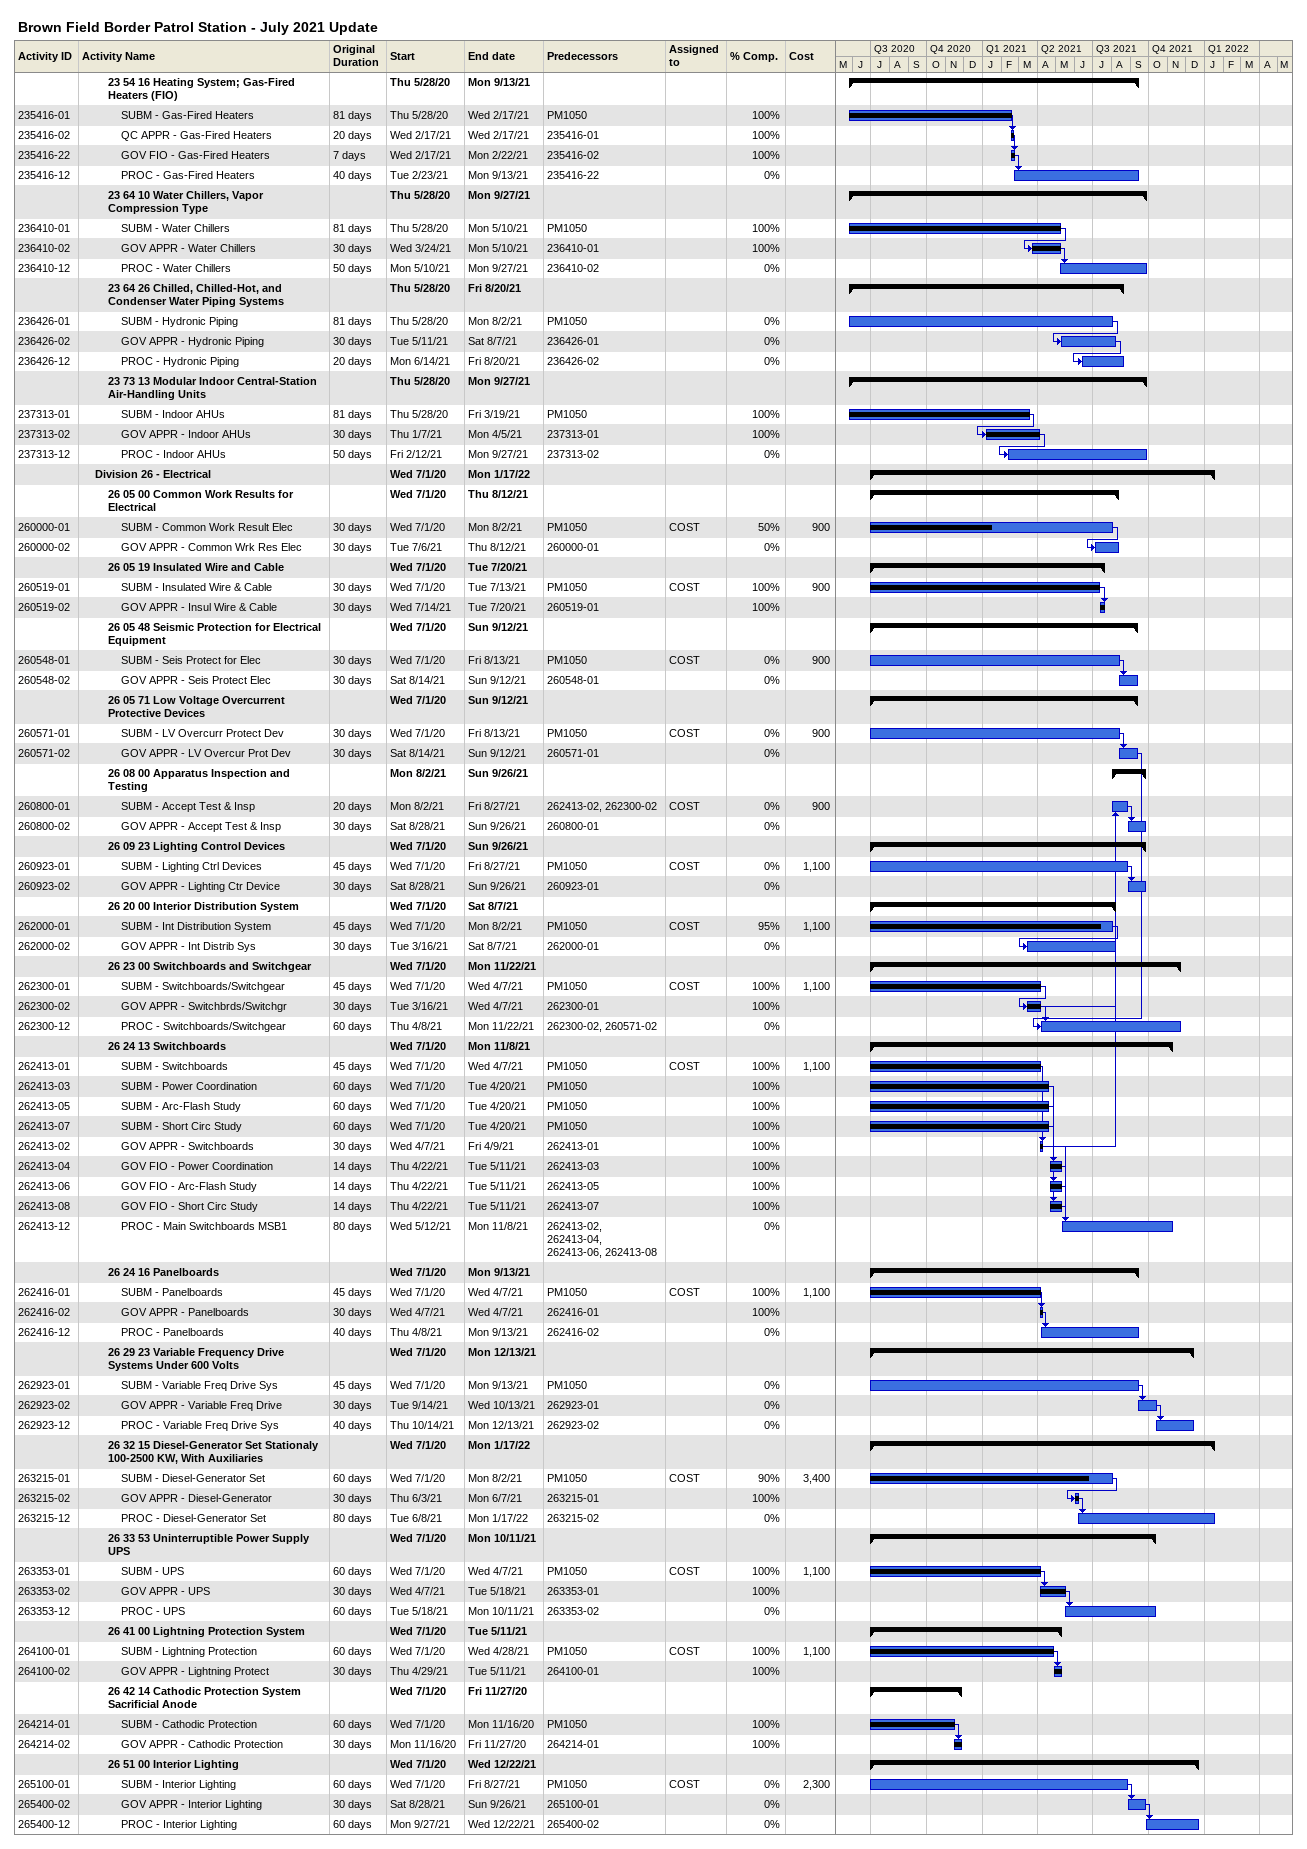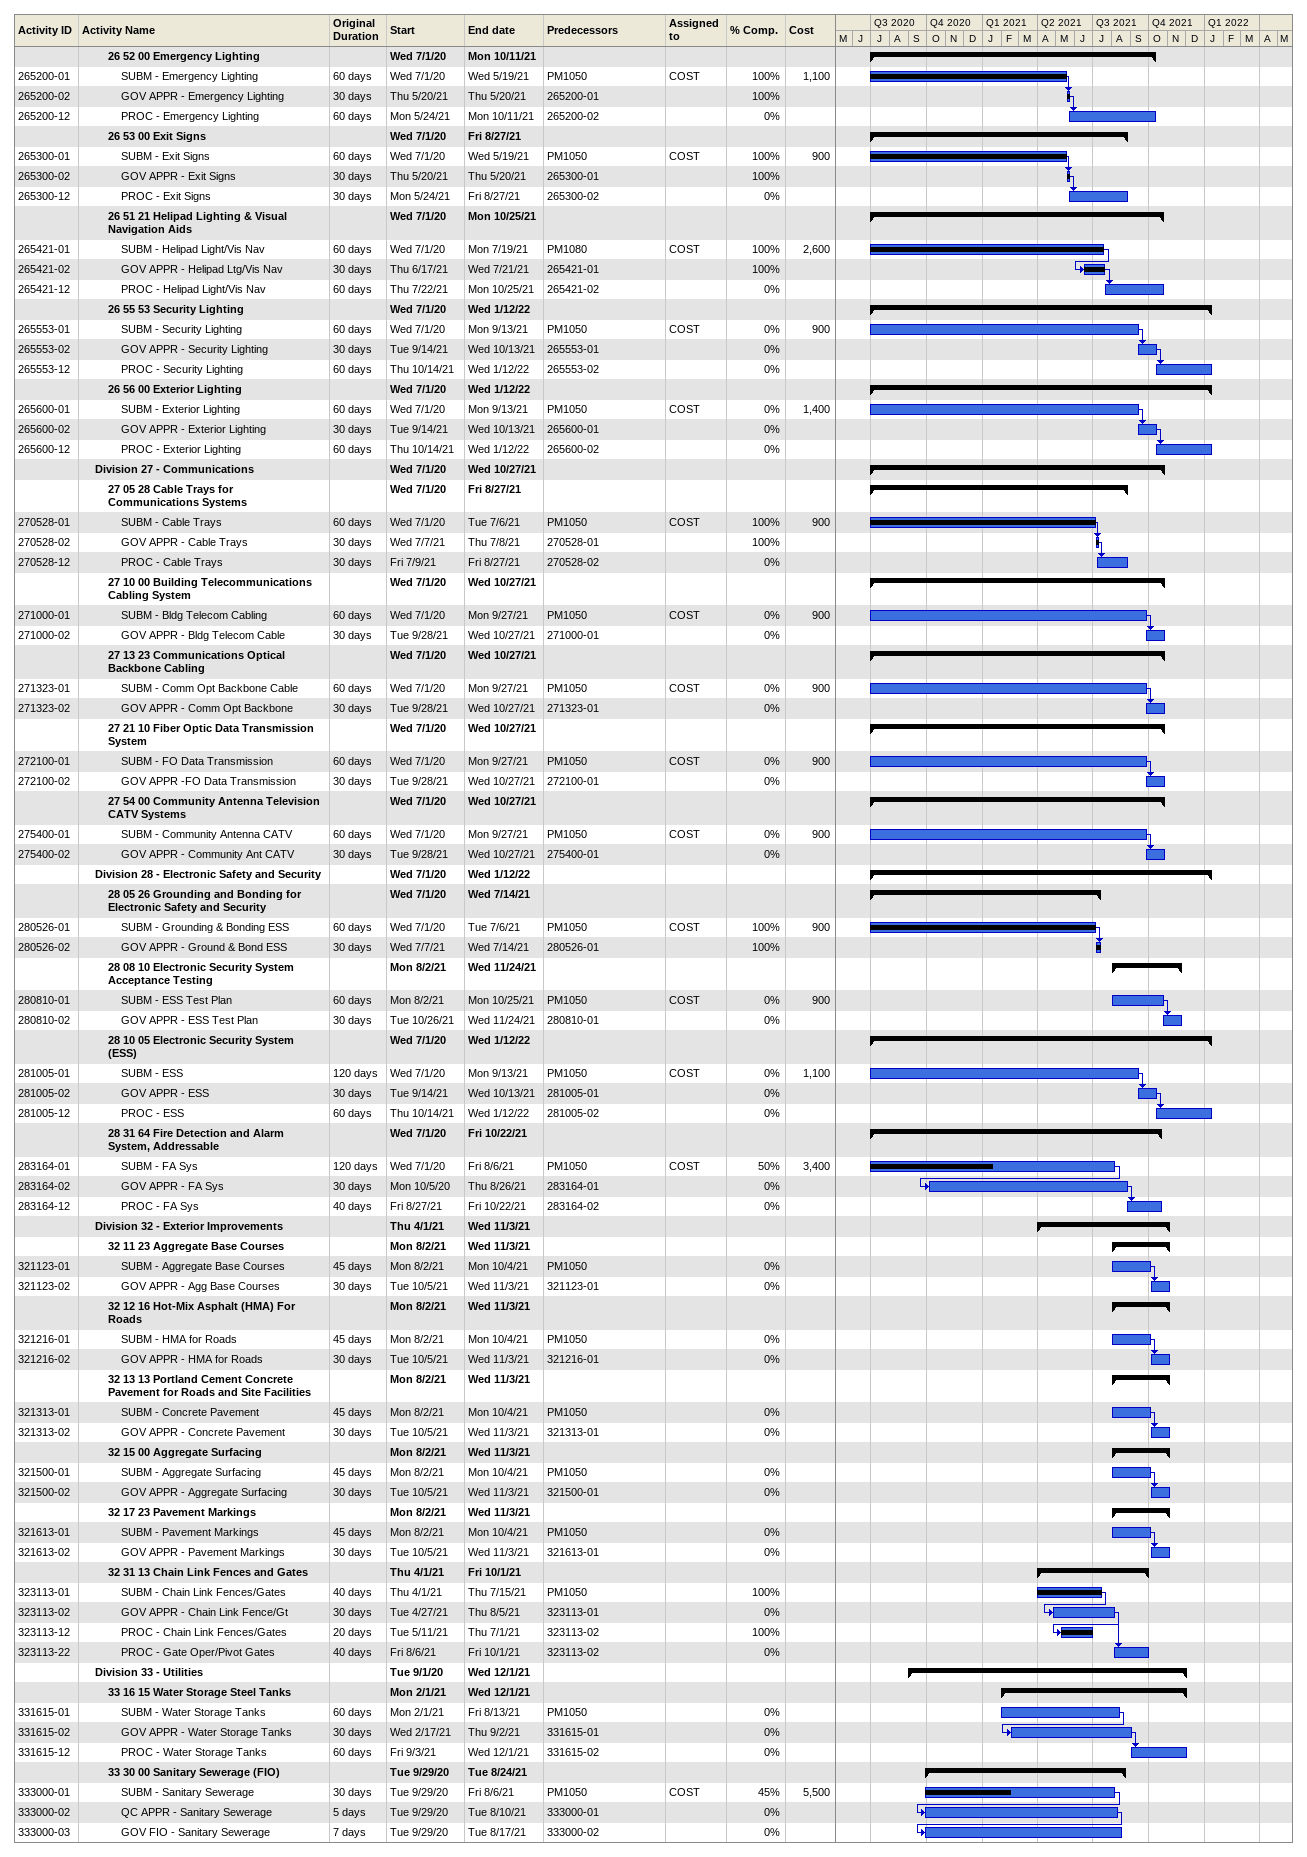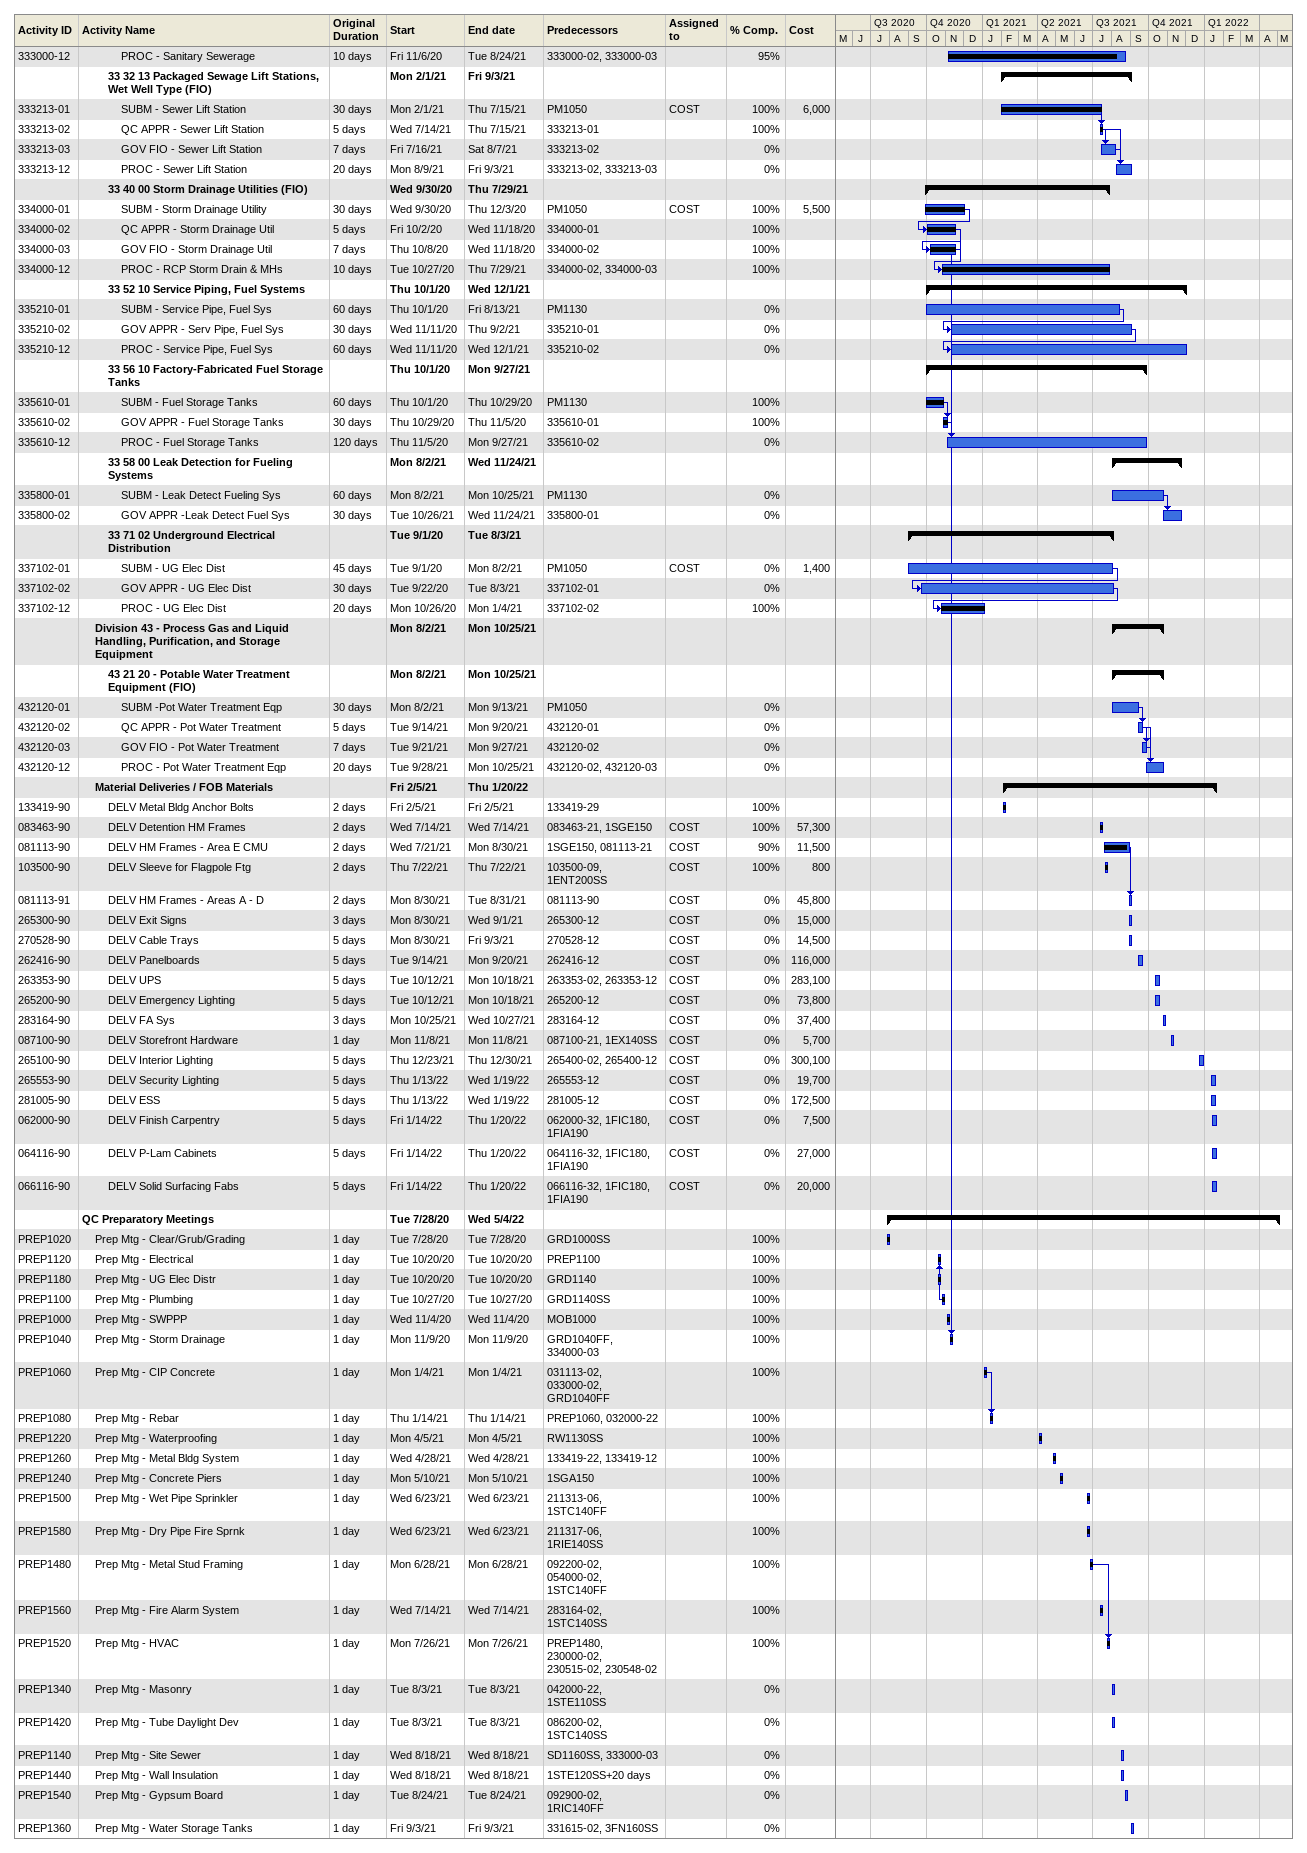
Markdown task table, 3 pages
Brown Field Border Patrol Station - July 2021 Update

| ID | Level | Task | Original duration | Start | Finish | Predecessors | Resources | % complete | Cost |
|---|---|---|---|---|---|---|---|---|---|
|  | 3 | **23 54 16 Heating System; Gas-Fired Heaters (FIO)** |  | 2020-05-28 | 2021-09-13 |  |  |  |  |
| 235416-01 | 4 | SUBM - Gas-Fired Heaters | 81d | 2020-05-28 | 2021-02-17 | PM1050 |  | 100 |  |
| 235416-02 | 4 | QC APPR - Gas-Fired Heaters | 20d | 2021-02-17 | 2021-02-17 | 235416-01 |  | 100 |  |
| 235416-22 | 4 | GOV FIO - Gas-Fired Heaters | 7d | 2021-02-17 | 2021-02-22 | 235416-02 |  | 100 |  |
| 235416-12 | 4 | PROC - Gas-Fired Heaters | 40d | 2021-02-23 | 2021-09-13 | 235416-22 |  | 0 |  |
|  | 3 | **23 64 10 Water Chillers, Vapor Compression Type** |  | 2020-05-28 | 2021-09-27 |  |  |  |  |
| 236410-01 | 4 | SUBM - Water Chillers | 81d | 2020-05-28 | 2021-05-10 | PM1050 |  | 100 |  |
| 236410-02 | 4 | GOV APPR - Water Chillers | 30d | 2021-03-24 | 2021-05-10 | 236410-01 |  | 100 |  |
| 236410-12 | 4 | PROC - Water Chillers | 50d | 2021-05-10 | 2021-09-27 | 236410-02 |  | 0 |  |
|  | 3 | **23 64 26 Chilled, Chilled-Hot, and Condenser Water Piping Systems** |  | 2020-05-28 | 2021-08-20 |  |  |  |  |
| 236426-01 | 4 | SUBM - Hydronic Piping | 81d | 2020-05-28 | 2021-08-02 | PM1050 |  | 0 |  |
| 236426-02 | 4 | GOV APPR - Hydronic Piping | 30d | 2021-05-11 | 2021-08-07 | 236426-01 |  | 0 |  |
| 236426-12 | 4 | PROC - Hydronic Piping | 20d | 2021-06-14 | 2021-08-20 | 236426-02 |  | 0 |  |
|  | 3 | **23 73 13 Modular Indoor Central-Station Air-Handling Units** |  | 2020-05-28 | 2021-09-27 |  |  |  |  |
| 237313-01 | 4 | SUBM - Indoor AHUs | 81d | 2020-05-28 | 2021-03-19 | PM1050 |  | 100 |  |
| 237313-02 | 4 | GOV APPR - Indoor AHUs | 30d | 2021-01-07 | 2021-04-05 | 237313-01 |  | 100 |  |
| 237313-12 | 4 | PROC - Indoor AHUs | 50d | 2021-02-12 | 2021-09-27 | 237313-02 |  | 0 |  |
|  | 2 | **Division 26 - Electrical** |  | 2020-07-01 | 2022-01-17 |  |  |  |  |
|  | 3 | **26 05 00 Common Work Results for Electrical** |  | 2020-07-01 | 2021-08-12 |  |  |  |  |
| 260000-01 | 4 | SUBM - Common Work Result Elec | 30d | 2020-07-01 | 2021-08-02 | PM1050 | COST | 50 | 900 |
| 260000-02 | 4 | GOV APPR - Common Wrk Res Elec | 30d | 2021-07-06 | 2021-08-12 | 260000-01 |  | 0 |  |
|  | 3 | **26 05 19 Insulated Wire and Cable** |  | 2020-07-01 | 2021-07-20 |  |  |  |  |
| 260519-01 | 4 | SUBM - Insulated Wire & Cable | 30d | 2020-07-01 | 2021-07-13 | PM1050 | COST | 100 | 900 |
| 260519-02 | 4 | GOV APPR - Insul Wire & Cable | 30d | 2021-07-14 | 2021-07-20 | 260519-01 |  | 100 |  |
|  | 3 | **26 05 48 Seismic Protection for Electrical Equipment** |  | 2020-07-01 | 2021-09-12 |  |  |  |  |
| 260548-01 | 4 | SUBM - Seis Protect for Elec | 30d | 2020-07-01 | 2021-08-13 | PM1050 | COST | 0 | 900 |
| 260548-02 | 4 | GOV APPR - Seis Protect Elec | 30d | 2021-08-14 | 2021-09-12 | 260548-01 |  | 0 |  |
|  | 3 | **26 05 71 Low Voltage Overcurrent Protective Devices** |  | 2020-07-01 | 2021-09-12 |  |  |  |  |
| 260571-01 | 4 | SUBM - LV Overcurr Protect Dev | 30d | 2020-07-01 | 2021-08-13 | PM1050 | COST | 0 | 900 |
| 260571-02 | 4 | GOV APPR - LV Overcur Prot Dev | 30d | 2021-08-14 | 2021-09-12 | 260571-01 |  | 0 |  |
|  | 3 | **26 08 00 Apparatus Inspection and Testing** |  | 2021-08-02 | 2021-09-26 |  |  |  |  |
| 260800-01 | 4 | SUBM - Accept Test & Insp | 20d | 2021-08-02 | 2021-08-27 | 262413-02, 262300-02 | COST | 0 | 900 |
| 260800-02 | 4 | GOV APPR - Accept Test & Insp | 30d | 2021-08-28 | 2021-09-26 | 260800-01 |  | 0 |  |
|  | 3 | **26 09 23 Lighting Control Devices** |  | 2020-07-01 | 2021-09-26 |  |  |  |  |
| 260923-01 | 4 | SUBM - Lighting Ctrl Devices | 45d | 2020-07-01 | 2021-08-27 | PM1050 | COST | 0 | 1100 |
| 260923-02 | 4 | GOV APPR - Lighting Ctr Device | 30d | 2021-08-28 | 2021-09-26 | 260923-01 |  | 0 |  |
|  | 3 | **26 20 00 Interior Distribution System** |  | 2020-07-01 | 2021-08-07 |  |  |  |  |
| 262000-01 | 4 | SUBM - Int Distribution System | 45d | 2020-07-01 | 2021-08-02 | PM1050 | COST | 95 | 1100 |
| 262000-02 | 4 | GOV APPR - Int Distrib Sys | 30d | 2021-03-16 | 2021-08-07 | 262000-01 |  | 0 |  |
|  | 3 | **26 23 00 Switchboards and Switchgear** |  | 2020-07-01 | 2021-11-22 |  |  |  |  |
| 262300-01 | 4 | SUBM - Switchboards/Switchgear | 45d | 2020-07-01 | 2021-04-07 | PM1050 | COST | 100 | 1100 |
| 262300-02 | 4 | GOV APPR - Switchbrds/Switchgr | 30d | 2021-03-16 | 2021-04-07 | 262300-01 |  | 100 |  |
| 262300-12 | 4 | PROC - Switchboards/Switchgear | 60d | 2021-04-08 | 2021-11-22 | 262300-02, 260571-02 |  | 0 |  |
|  | 3 | **26 24 13 Switchboards** |  | 2020-07-01 | 2021-11-08 |  |  |  |  |
| 262413-01 | 4 | SUBM - Switchboards | 45d | 2020-07-01 | 2021-04-07 | PM1050 | COST | 100 | 1100 |
| 262413-03 | 4 | SUBM - Power Coordination | 60d | 2020-07-01 | 2021-04-20 | PM1050 |  | 100 |  |
| 262413-05 | 4 | SUBM - Arc-Flash Study | 60d | 2020-07-01 | 2021-04-20 | PM1050 |  | 100 |  |
| 262413-07 | 4 | SUBM - Short Circ Study | 60d | 2020-07-01 | 2021-04-20 | PM1050 |  | 100 |  |
| 262413-02 | 4 | GOV APPR - Switchboards | 30d | 2021-04-07 | 2021-04-09 | 262413-01 |  | 100 |  |
| 262413-04 | 4 | GOV FIO - Power Coordination | 14d | 2021-04-22 | 2021-05-11 | 262413-03 |  | 100 |  |
| 262413-06 | 4 | GOV FIO - Arc-Flash Study | 14d | 2021-04-22 | 2021-05-11 | 262413-05 |  | 100 |  |
| 262413-08 | 4 | GOV FIO - Short Circ Study | 14d | 2021-04-22 | 2021-05-11 | 262413-07 |  | 100 |  |
| 262413-12 | 4 | PROC - Main Switchboards MSB1 | 80d | 2021-05-12 | 2021-11-08 | 262413-02, 262413-04, 262413-06, 262413-08 |  | 0 |  |
|  | 3 | **26 24 16 Panelboards** |  | 2020-07-01 | 2021-09-13 |  |  |  |  |
| 262416-01 | 4 | SUBM - Panelboards | 45d | 2020-07-01 | 2021-04-07 | PM1050 | COST | 100 | 1100 |
| 262416-02 | 4 | GOV APPR - Panelboards | 30d | 2021-04-07 | 2021-04-07 | 262416-01 |  | 100 |  |
| 262416-12 | 4 | PROC - Panelboards | 40d | 2021-04-08 | 2021-09-13 | 262416-02 |  | 0 |  |
|  | 3 | **26 29 23 Variable Frequency Drive Systems Under 600 Volts** |  | 2020-07-01 | 2021-12-13 |  |  |  |  |
| 262923-01 | 4 | SUBM - Variable Freq Drive Sys | 45d | 2020-07-01 | 2021-09-13 | PM1050 |  | 0 |  |
| 262923-02 | 4 | GOV APPR - Variable Freq Drive | 30d | 2021-09-14 | 2021-10-13 | 262923-01 |  | 0 |  |
| 262923-12 | 4 | PROC - Variable Freq Drive Sys | 40d | 2021-10-14 | 2021-12-13 | 262923-02 |  | 0 |  |
|  | 3 | **26 32 15 Diesel-Generator Set Stationaly 100-2500 KW, With Auxiliaries** |  | 2020-07-01 | 2022-01-17 |  |  |  |  |
| 263215-01 | 4 | SUBM - Diesel-Generator Set | 60d | 2020-07-01 | 2021-08-02 | PM1050 | COST | 90 | 3400 |
| 263215-02 | 4 | GOV APPR - Diesel-Generator | 30d | 2021-06-03 | 2021-06-07 | 263215-01 |  | 100 |  |
| 263215-12 | 4 | PROC - Diesel-Generator Set | 80d | 2021-06-08 | 2022-01-17 | 263215-02 |  | 0 |  |
|  | 3 | **26 33 53 Uninterruptible Power Supply UPS** |  | 2020-07-01 | 2021-10-11 |  |  |  |  |
| 263353-01 | 4 | SUBM - UPS | 60d | 2020-07-01 | 2021-04-07 | PM1050 | COST | 100 | 1100 |
| 263353-02 | 4 | GOV APPR - UPS | 30d | 2021-04-07 | 2021-05-18 | 263353-01 |  | 100 |  |
| 263353-12 | 4 | PROC - UPS | 60d | 2021-05-18 | 2021-10-11 | 263353-02 |  | 0 |  |
|  | 3 | **26 41 00 Lightning Protection System** |  | 2020-07-01 | 2021-05-11 |  |  |  |  |
| 264100-01 | 4 | SUBM - Lightning Protection | 60d | 2020-07-01 | 2021-04-28 | PM1050 | COST | 100 | 1100 |
| 264100-02 | 4 | GOV APPR - Lightning Protect | 30d | 2021-04-29 | 2021-05-11 | 264100-01 |  | 100 |  |
|  | 3 | **26 42 14 Cathodic Protection System Sacrificial Anode** |  | 2020-07-01 | 2020-11-27 |  |  |  |  |
| 264214-01 | 4 | SUBM - Cathodic Protection | 60d | 2020-07-01 | 2020-11-16 | PM1050 |  | 100 |  |
| 264214-02 | 4 | GOV APPR - Cathodic Protection | 30d | 2020-11-16 | 2020-11-27 | 264214-01 |  | 100 |  |
|  | 3 | **26 51 00 Interior Lighting** |  | 2020-07-01 | 2021-12-22 |  |  |  |  |
| 265100-01 | 4 | SUBM - Interior Lighting | 60d | 2020-07-01 | 2021-08-27 | PM1050 | COST | 0 | 2300 |
| 265400-02 | 4 | GOV APPR - Interior Lighting | 30d | 2021-08-28 | 2021-09-26 | 265100-01 |  | 0 |  |
| 265400-12 | 4 | PROC - Interior Lighting | 60d | 2021-09-27 | 2021-12-22 | 265400-02 |  | 0 |  |
|  | 3 | **26 52 00 Emergency Lighting** |  | 2020-07-01 | 2021-10-11 |  |  |  |  |
| 265200-01 | 4 | SUBM - Emergency Lighting | 60d | 2020-07-01 | 2021-05-19 | PM1050 | COST | 100 | 1100 |
| 265200-02 | 4 | GOV APPR - Emergency Lighting | 30d | 2021-05-20 | 2021-05-20 | 265200-01 |  | 100 |  |
| 265200-12 | 4 | PROC - Emergency Lighting | 60d | 2021-05-24 | 2021-10-11 | 265200-02 |  | 0 |  |
|  | 3 | **26 53 00 Exit Signs** |  | 2020-07-01 | 2021-08-27 |  |  |  |  |
| 265300-01 | 4 | SUBM - Exit Signs | 60d | 2020-07-01 | 2021-05-19 | PM1050 | COST | 100 | 900 |
| 265300-02 | 4 | GOV APPR - Exit Signs | 30d | 2021-05-20 | 2021-05-20 | 265300-01 |  | 100 |  |
| 265300-12 | 4 | PROC - Exit Signs | 30d | 2021-05-24 | 2021-08-27 | 265300-02 |  | 0 |  |
|  | 3 | **26 51 21 Helipad Lighting & Visual Navigation Aids** |  | 2020-07-01 | 2021-10-25 |  |  |  |  |
| 265421-01 | 4 | SUBM - Helipad Light/Vis Nav | 60d | 2020-07-01 | 2021-07-19 | PM1080 | COST | 100 | 2600 |
| 265421-02 | 4 | GOV APPR - Helipad Ltg/Vis Nav | 30d | 2021-06-17 | 2021-07-21 | 265421-01 |  | 100 |  |
| 265421-12 | 4 | PROC - Helipad Light/Vis Nav | 60d | 2021-07-22 | 2021-10-25 | 265421-02 |  | 0 |  |
|  | 3 | **26 55 53 Security Lighting** |  | 2020-07-01 | 2022-01-12 |  |  |  |  |
| 265553-01 | 4 | SUBM - Security Lighting | 60d | 2020-07-01 | 2021-09-13 | PM1050 | COST | 0 | 900 |
| 265553-02 | 4 | GOV APPR - Security Lighting | 30d | 2021-09-14 | 2021-10-13 | 265553-01 |  | 0 |  |
| 265553-12 | 4 | PROC - Security Lighting | 60d | 2021-10-14 | 2022-01-12 | 265553-02 |  | 0 |  |
|  | 3 | **26 56 00 Exterior Lighting** |  | 2020-07-01 | 2022-01-12 |  |  |  |  |
| 265600-01 | 4 | SUBM - Exterior Lighting | 60d | 2020-07-01 | 2021-09-13 | PM1050 | COST | 0 | 1400 |
| 265600-02 | 4 | GOV APPR - Exterior Lighting | 30d | 2021-09-14 | 2021-10-13 | 265600-01 |  | 0 |  |
| 265600-12 | 4 | PROC - Exterior Lighting | 60d | 2021-10-14 | 2022-01-12 | 265600-02 |  | 0 |  |
|  | 2 | **Division 27 - Communications** |  | 2020-07-01 | 2021-10-27 |  |  |  |  |
|  | 3 | **27 05 28 Cable Trays for Communications Systems** |  | 2020-07-01 | 2021-08-27 |  |  |  |  |
| 270528-01 | 4 | SUBM - Cable Trays | 60d | 2020-07-01 | 2021-07-06 | PM1050 | COST | 100 | 900 |
| 270528-02 | 4 | GOV APPR - Cable Trays | 30d | 2021-07-07 | 2021-07-08 | 270528-01 |  | 100 |  |
| 270528-12 | 4 | PROC - Cable Trays | 30d | 2021-07-09 | 2021-08-27 | 270528-02 |  | 0 |  |
|  | 3 | **27 10 00 Building Telecommunications Cabling System** |  | 2020-07-01 | 2021-10-27 |  |  |  |  |
| 271000-01 | 4 | SUBM - Bldg Telecom Cabling | 60d | 2020-07-01 | 2021-09-27 | PM1050 | COST | 0 | 900 |
| 271000-02 | 4 | GOV APPR - Bldg Telecom Cable | 30d | 2021-09-28 | 2021-10-27 | 271000-01 |  | 0 |  |
|  | 3 | **27 13 23 Communications Optical Backbone Cabling** |  | 2020-07-01 | 2021-10-27 |  |  |  |  |
| 271323-01 | 4 | SUBM - Comm Opt Backbone Cable | 60d | 2020-07-01 | 2021-09-27 | PM1050 | COST | 0 | 900 |
| 271323-02 | 4 | GOV APPR - Comm Opt Backbone | 30d | 2021-09-28 | 2021-10-27 | 271323-01 |  | 0 |  |
|  | 3 | **27 21 10 Fiber Optic Data Transmission System** |  | 2020-07-01 | 2021-10-27 |  |  |  |  |
| 272100-01 | 4 | SUBM - FO Data Transmission | 60d | 2020-07-01 | 2021-09-27 | PM1050 | COST | 0 | 900 |
| 272100-02 | 4 | GOV APPR -FO Data Transmission | 30d | 2021-09-28 | 2021-10-27 | 272100-01 |  | 0 |  |
|  | 3 | **27 54 00 Community Antenna Television CATV Systems** |  | 2020-07-01 | 2021-10-27 |  |  |  |  |
| 275400-01 | 4 | SUBM - Community Antenna CATV | 60d | 2020-07-01 | 2021-09-27 | PM1050 | COST | 0 | 900 |
| 275400-02 | 4 | GOV APPR - Community Ant CATV | 30d | 2021-09-28 | 2021-10-27 | 275400-01 |  | 0 |  |
|  | 2 | **Division 28 - Electronic Safety and Security** |  | 2020-07-01 | 2022-01-12 |  |  |  |  |
|  | 3 | **28 05 26 Grounding and Bonding for Electronic Safety and Security** |  | 2020-07-01 | 2021-07-14 |  |  |  |  |
| 280526-01 | 4 | SUBM - Grounding & Bonding ESS | 60d | 2020-07-01 | 2021-07-06 | PM1050 | COST | 100 | 900 |
| 280526-02 | 4 | GOV APPR - Ground & Bond ESS | 30d | 2021-07-07 | 2021-07-14 | 280526-01 |  | 100 |  |
|  | 3 | **28 08 10 Electronic Security System Acceptance Testing** |  | 2021-08-02 | 2021-11-24 |  |  |  |  |
| 280810-01 | 4 | SUBM - ESS Test Plan | 60d | 2021-08-02 | 2021-10-25 | PM1050 | COST | 0 | 900 |
| 280810-02 | 4 | GOV APPR - ESS Test Plan | 30d | 2021-10-26 | 2021-11-24 | 280810-01 |  | 0 |  |
|  | 3 | **28 10 05 Electronic Security System (ESS)** |  | 2020-07-01 | 2022-01-12 |  |  |  |  |
| 281005-01 | 4 | SUBM - ESS | 120d | 2020-07-01 | 2021-09-13 | PM1050 | COST | 0 | 1100 |
| 281005-02 | 4 | GOV APPR - ESS | 30d | 2021-09-14 | 2021-10-13 | 281005-01 |  | 0 |  |
| 281005-12 | 4 | PROC - ESS | 60d | 2021-10-14 | 2022-01-12 | 281005-02 |  | 0 |  |
|  | 3 | **28 31 64 Fire Detection and Alarm System, Addressable** |  | 2020-07-01 | 2021-10-22 |  |  |  |  |
| 283164-01 | 4 | SUBM - FA Sys | 120d | 2020-07-01 | 2021-08-06 | PM1050 | COST | 50 | 3400 |
| 283164-02 | 4 | GOV APPR - FA Sys | 30d | 2020-10-05 | 2021-08-26 | 283164-01 |  | 0 |  |
| 283164-12 | 4 | PROC - FA Sys | 40d | 2021-08-27 | 2021-10-22 | 283164-02 |  | 0 |  |
|  | 2 | **Division 32 - Exterior Improvements** |  | 2021-04-01 | 2021-11-03 |  |  |  |  |
|  | 3 | **32 11 23 Aggregate Base Courses** |  | 2021-08-02 | 2021-11-03 |  |  |  |  |
| 321123-01 | 4 | SUBM - Aggregate Base Courses | 45d | 2021-08-02 | 2021-10-04 | PM1050 |  | 0 |  |
| 321123-02 | 4 | GOV APPR - Agg Base Courses | 30d | 2021-10-05 | 2021-11-03 | 321123-01 |  | 0 |  |
|  | 3 | **32 12 16 Hot-Mix Asphalt (HMA) For Roads** |  | 2021-08-02 | 2021-11-03 |  |  |  |  |
| 321216-01 | 4 | SUBM - HMA for Roads | 45d | 2021-08-02 | 2021-10-04 | PM1050 |  | 0 |  |
| 321216-02 | 4 | GOV APPR - HMA for Roads | 30d | 2021-10-05 | 2021-11-03 | 321216-01 |  | 0 |  |
|  | 3 | **32 13 13 Portland Cement Concrete Pavement for Roads and Site Facilities** |  | 2021-08-02 | 2021-11-03 |  |  |  |  |
| 321313-01 | 4 | SUBM - Concrete Pavement | 45d | 2021-08-02 | 2021-10-04 | PM1050 |  | 0 |  |
| 321313-02 | 4 | GOV APPR - Concrete Pavement | 30d | 2021-10-05 | 2021-11-03 | 321313-01 |  | 0 |  |
|  | 3 | **32 15 00 Aggregate Surfacing** |  | 2021-08-02 | 2021-11-03 |  |  |  |  |
| 321500-01 | 4 | SUBM - Aggregate Surfacing | 45d | 2021-08-02 | 2021-10-04 | PM1050 |  | 0 |  |
| 321500-02 | 4 | GOV APPR - Aggregate Surfacing | 30d | 2021-10-05 | 2021-11-03 | 321500-01 |  | 0 |  |
|  | 3 | **32 17 23 Pavement Markings** |  | 2021-08-02 | 2021-11-03 |  |  |  |  |
| 321613-01 | 4 | SUBM - Pavement Markings | 45d | 2021-08-02 | 2021-10-04 | PM1050 |  | 0 |  |
| 321613-02 | 4 | GOV APPR - Pavement Markings | 30d | 2021-10-05 | 2021-11-03 | 321613-01 |  | 0 |  |
|  | 3 | **32 31 13 Chain Link Fences and Gates** |  | 2021-04-01 | 2021-10-01 |  |  |  |  |
| 323113-01 | 4 | SUBM - Chain Link Fences/Gates | 40d | 2021-04-01 | 2021-07-15 | PM1050 |  | 100 |  |
| 323113-02 | 4 | GOV APPR - Chain Link Fence/Gt | 30d | 2021-04-27 | 2021-08-05 | 323113-01 |  | 0 |  |
| 323113-12 | 4 | PROC - Chain Link Fences/Gates | 20d | 2021-05-11 | 2021-07-01 | 323113-02 |  | 100 |  |
| 323113-22 | 4 | PROC - Gate Oper/Pivot Gates | 40d | 2021-08-06 | 2021-10-01 | 323113-02 |  | 0 |  |
|  | 2 | **Division 33 - Utilities** |  | 2020-09-01 | 2021-12-01 |  |  |  |  |
|  | 3 | **33 16 15 Water Storage Steel Tanks** |  | 2021-02-01 | 2021-12-01 |  |  |  |  |
| 331615-01 | 4 | SUBM - Water Storage Tanks | 60d | 2021-02-01 | 2021-08-13 | PM1050 |  | 0 |  |
| 331615-02 | 4 | GOV APPR - Water Storage Tanks | 30d | 2021-02-17 | 2021-09-02 | 331615-01 |  | 0 |  |
| 331615-12 | 4 | PROC - Water Storage Tanks | 60d | 2021-09-03 | 2021-12-01 | 331615-02 |  | 0 |  |
|  | 3 | **33 30 00 Sanitary Sewerage (FIO)** |  | 2020-09-29 | 2021-08-24 |  |  |  |  |
| 333000-01 | 4 | SUBM - Sanitary Sewerage | 30d | 2020-09-29 | 2021-08-06 | PM1050 | COST | 45 | 5500 |
| 333000-02 | 4 | QC APPR - Sanitary Sewerage | 5d | 2020-09-29 | 2021-08-10 | 333000-01 |  | 0 |  |
| 333000-03 | 4 | GOV FIO - Sanitary Sewerage | 7d | 2020-09-29 | 2021-08-17 | 333000-02 |  | 0 |  |
| 333000-12 | 4 | PROC - Sanitary Sewerage | 10d | 2020-11-06 | 2021-08-24 | 333000-02, 333000-03 |  | 95 |  |
|  | 3 | **33 32 13 Packaged Sewage Lift Stations, Wet Well Type (FIO)** |  | 2021-02-01 | 2021-09-03 |  |  |  |  |
| 333213-01 | 4 | SUBM - Sewer Lift Station | 30d | 2021-02-01 | 2021-07-15 | PM1050 | COST | 100 | 6000 |
| 333213-02 | 4 | QC APPR - Sewer Lift Station | 5d | 2021-07-14 | 2021-07-15 | 333213-01 |  | 100 |  |
| 333213-03 | 4 | GOV FIO - Sewer Lift Station | 7d | 2021-07-16 | 2021-08-07 | 333213-02 |  | 0 |  |
| 333213-12 | 4 | PROC - Sewer Lift Station | 20d | 2021-08-09 | 2021-09-03 | 333213-02, 333213-03 |  | 0 |  |
|  | 3 | **33 40 00 Storm Drainage Utilities (FIO)** |  | 2020-09-30 | 2021-07-29 |  |  |  |  |
| 334000-01 | 4 | SUBM - Storm Drainage Utility | 30d | 2020-09-30 | 2020-12-03 | PM1050 | COST | 100 | 5500 |
| 334000-02 | 4 | QC APPR - Storm Drainage Util | 5d | 2020-10-02 | 2020-11-18 | 334000-01 |  | 100 |  |
| 334000-03 | 4 | GOV FIO - Storm Drainage Util | 7d | 2020-10-08 | 2020-11-18 | 334000-02 |  | 100 |  |
| 334000-12 | 4 | PROC - RCP Storm Drain & MHs | 10d | 2020-10-27 | 2021-07-29 | 334000-02, 334000-03 |  | 100 |  |
|  | 3 | **33 52 10 Service Piping, Fuel Systems** |  | 2020-10-01 | 2021-12-01 |  |  |  |  |
| 335210-01 | 4 | SUBM - Service Pipe, Fuel Sys | 60d | 2020-10-01 | 2021-08-13 | PM1130 |  | 0 |  |
| 335210-02 | 4 | GOV APPR - Serv Pipe, Fuel Sys | 30d | 2020-11-11 | 2021-09-02 | 335210-01 |  | 0 |  |
| 335210-12 | 4 | PROC - Service Pipe, Fuel Sys | 60d | 2020-11-11 | 2021-12-01 | 335210-02 |  | 0 |  |
|  | 3 | **33 56 10 Factory-Fabricated Fuel Storage Tanks** |  | 2020-10-01 | 2021-09-27 |  |  |  |  |
| 335610-01 | 4 | SUBM - Fuel Storage Tanks | 60d | 2020-10-01 | 2020-10-29 | PM1130 |  | 100 |  |
| 335610-02 | 4 | GOV APPR - Fuel Storage Tanks | 30d | 2020-10-29 | 2020-11-05 | 335610-01 |  | 100 |  |
| 335610-12 | 4 | PROC - Fuel Storage Tanks | 120d | 2020-11-05 | 2021-09-27 | 335610-02 |  | 0 |  |
|  | 3 | **33 58 00 Leak Detection for Fueling Systems** |  | 2021-08-02 | 2021-11-24 |  |  |  |  |
| 335800-01 | 4 | SUBM - Leak Detect Fueling Sys | 60d | 2021-08-02 | 2021-10-25 | PM1130 |  | 0 |  |
| 335800-02 | 4 | GOV APPR -Leak Detect Fuel Sys | 30d | 2021-10-26 | 2021-11-24 | 335800-01 |  | 0 |  |
|  | 3 | **33 71 02 Underground Electrical Distribution** |  | 2020-09-01 | 2021-08-03 |  |  |  |  |
| 337102-01 | 4 | SUBM - UG Elec Dist | 45d | 2020-09-01 | 2021-08-02 | PM1050 | COST | 0 | 1400 |
| 337102-02 | 4 | GOV APPR - UG Elec Dist | 30d | 2020-09-22 | 2021-08-03 | 337102-01 |  | 0 |  |
| 337102-12 | 4 | PROC - UG Elec Dist | 20d | 2020-10-26 | 2021-01-04 | 337102-02 |  | 100 |  |
|  | 2 | **Division 43 - Process Gas and Liquid Handling, Purification, and Storage Equipment** |  | 2021-08-02 | 2021-10-25 |  |  |  |  |
|  | 3 | **43 21 20 - Potable Water Treatment Equipment (FIO)** |  | 2021-08-02 | 2021-10-25 |  |  |  |  |
| 432120-01 | 4 | SUBM -Pot Water Treatment Eqp | 30d | 2021-08-02 | 2021-09-13 | PM1050 |  | 0 |  |
| 432120-02 | 4 | QC APPR - Pot Water Treatment | 5d | 2021-09-14 | 2021-09-20 | 432120-01 |  | 0 |  |
| 432120-03 | 4 | GOV FIO - Pot Water Treatment | 7d | 2021-09-21 | 2021-09-27 | 432120-02 |  | 0 |  |
| 432120-12 | 4 | PROC - Pot Water Treatment Eqp | 20d | 2021-09-28 | 2021-10-25 | 432120-02, 432120-03 |  | 0 |  |
|  | 2 | **Material Deliveries / FOB Materials** |  | 2021-02-05 | 2022-01-20 |  |  |  |  |
| 133419-90 | 3 | DELV Metal Bldg Anchor Bolts | 2d | 2021-02-05 | 2021-02-05 | 133419-29 |  | 100 |  |
| 083463-90 | 3 | DELV Detention HM Frames | 2d | 2021-07-14 | 2021-07-14 | 083463-21, 1SGE150 | COST | 100 | 57300 |
| 081113-90 | 3 | DELV HM Frames - Area E CMU | 2d | 2021-07-21 | 2021-08-30 | 1SGE150, 081113-21 | COST | 90 | 11500 |
| 103500-90 | 3 | DELV Sleeve for Flagpole Ftg | 2d | 2021-07-22 | 2021-07-22 | 103500-09, 1ENT200SS | COST | 100 | 800 |
| 081113-91 | 3 | DELV HM Frames - Areas A - D | 2d | 2021-08-30 | 2021-08-31 | 081113-90 | COST | 0 | 45800 |
| 265300-90 | 3 | DELV Exit Signs | 3d | 2021-08-30 | 2021-09-01 | 265300-12 | COST | 0 | 15000 |
| 270528-90 | 3 | DELV Cable Trays | 5d | 2021-08-30 | 2021-09-03 | 270528-12 | COST | 0 | 14500 |
| 262416-90 | 3 | DELV Panelboards | 5d | 2021-09-14 | 2021-09-20 | 262416-12 | COST | 0 | 116000 |
| 263353-90 | 3 | DELV UPS | 5d | 2021-10-12 | 2021-10-18 | 263353-02, 263353-12 | COST | 0 | 283100 |
| 265200-90 | 3 | DELV Emergency Lighting | 5d | 2021-10-12 | 2021-10-18 | 265200-12 | COST | 0 | 73800 |
| 283164-90 | 3 | DELV FA Sys | 3d | 2021-10-25 | 2021-10-27 | 283164-12 | COST | 0 | 37400 |
| 087100-90 | 3 | DELV Storefront Hardware | 1d | 2021-11-08 | 2021-11-08 | 087100-21, 1EX140SS | COST | 0 | 5700 |
| 265100-90 | 3 | DELV Interior Lighting | 5d | 2021-12-23 | 2021-12-30 | 265400-02, 265400-12 | COST | 0 | 300100 |
| 265553-90 | 3 | DELV Security Lighting | 5d | 2022-01-13 | 2022-01-19 | 265553-12 | COST | 0 | 19700 |
| 281005-90 | 3 | DELV ESS | 5d | 2022-01-13 | 2022-01-19 | 281005-12 | COST | 0 | 172500 |
| 062000-90 | 3 | DELV Finish Carpentry | 5d | 2022-01-14 | 2022-01-20 | 062000-32, 1FIC180, 1FIA190 | COST | 0 | 7500 |
| 064116-90 | 3 | DELV P-Lam Cabinets | 5d | 2022-01-14 | 2022-01-20 | 064116-32, 1FIC180, 1FIA190 | COST | 0 | 27000 |
| 066116-90 | 3 | DELV Solid Surfacing Fabs | 5d | 2022-01-14 | 2022-01-20 | 066116-32, 1FIC180, 1FIA190 | COST | 0 | 20000 |
|  | 1 | **QC Preparatory Meetings** |  | 2020-07-28 | 2022-05-04 |  |  |  |  |
| PREP1020 | 2 | Prep Mtg - Clear/Grub/Grading | 1d | 2020-07-28 | 2020-07-28 | GRD1000SS |  | 100 |  |
| PREP1120 | 2 | Prep Mtg - Electrical | 1d | 2020-10-20 | 2020-10-20 | PREP1100 |  | 100 |  |
| PREP1180 | 2 | Prep Mtg - UG Elec Distr | 1d | 2020-10-20 | 2020-10-20 | GRD1140 |  | 100 |  |
| PREP1100 | 2 | Prep Mtg - Plumbing | 1d | 2020-10-27 | 2020-10-27 | GRD1140SS |  | 100 |  |
| PREP1000 | 2 | Prep Mtg - SWPPP | 1d | 2020-11-04 | 2020-11-04 | MOB1000 |  | 100 |  |
| PREP1040 | 2 | Prep Mtg - Storm Drainage | 1d | 2020-11-09 | 2020-11-09 | GRD1040FF, 334000-03 |  | 100 |  |
| PREP1060 | 2 | Prep Mtg - CIP Concrete | 1d | 2021-01-04 | 2021-01-04 | 031113-02, 033000-02, GRD1040FF |  | 100 |  |
| PREP1080 | 2 | Prep Mtg - Rebar | 1d | 2021-01-14 | 2021-01-14 | PREP1060, 032000-22 |  | 100 |  |
| PREP1220 | 2 | Prep Mtg - Waterproofing | 1d | 2021-04-05 | 2021-04-05 | RW1130SS |  | 100 |  |
| PREP1260 | 2 | Prep Mtg - Metal Bldg System | 1d | 2021-04-28 | 2021-04-28 | 133419-22, 133419-12 |  | 100 |  |
| PREP1240 | 2 | Prep Mtg - Concrete Piers | 1d | 2021-05-10 | 2021-05-10 | 1SGA150 |  | 100 |  |
| PREP1500 | 2 | Prep Mtg - Wet Pipe Sprinkler | 1d | 2021-06-23 | 2021-06-23 | 211313-06, 1STC140FF |  | 100 |  |
| PREP1580 | 2 | Prep Mtg - Dry Pipe Fire Sprnk | 1d | 2021-06-23 | 2021-06-23 | 211317-06, 1RIE140SS |  | 100 |  |
| PREP1480 | 2 | Prep Mtg - Metal Stud Framing | 1d | 2021-06-28 | 2021-06-28 | 092200-02, 054000-02, 1STC140FF |  | 100 |  |
| PREP1560 | 2 | Prep Mtg - Fire Alarm System | 1d | 2021-07-14 | 2021-07-14 | 283164-02, 1STC140SS |  | 100 |  |
| PREP1520 | 2 | Prep Mtg - HVAC | 1d | 2021-07-26 | 2021-07-26 | PREP1480, 230000-02, 230515-02, 230548-02 |  | 100 |  |
| PREP1340 | 2 | Prep Mtg - Masonry | 1d | 2021-08-03 | 2021-08-03 | 042000-22, 1STE110SS |  | 0 |  |
| PREP1420 | 2 | Prep Mtg - Tube Daylight Dev | 1d | 2021-08-03 | 2021-08-03 | 086200-02, 1STC140SS |  | 0 |  |
| PREP1140 | 2 | Prep Mtg - Site Sewer | 1d | 2021-08-18 | 2021-08-18 | SD1160SS, 333000-03 |  | 0 |  |
| PREP1440 | 2 | Prep Mtg - Wall Insulation | 1d | 2021-08-18 | 2021-08-18 | 1STE120SS+20d |  | 0 |  |
| PREP1540 | 2 | Prep Mtg - Gypsum Board | 1d | 2021-08-24 | 2021-08-24 | 092900-02, 1RIC140FF |  | 0 |  |
| PREP1360 | 2 | Prep Mtg - Water Storage Tanks | 1d | 2021-09-03 | 2021-09-03 | 331615-02, 3FN160SS |  | 0 |  |
